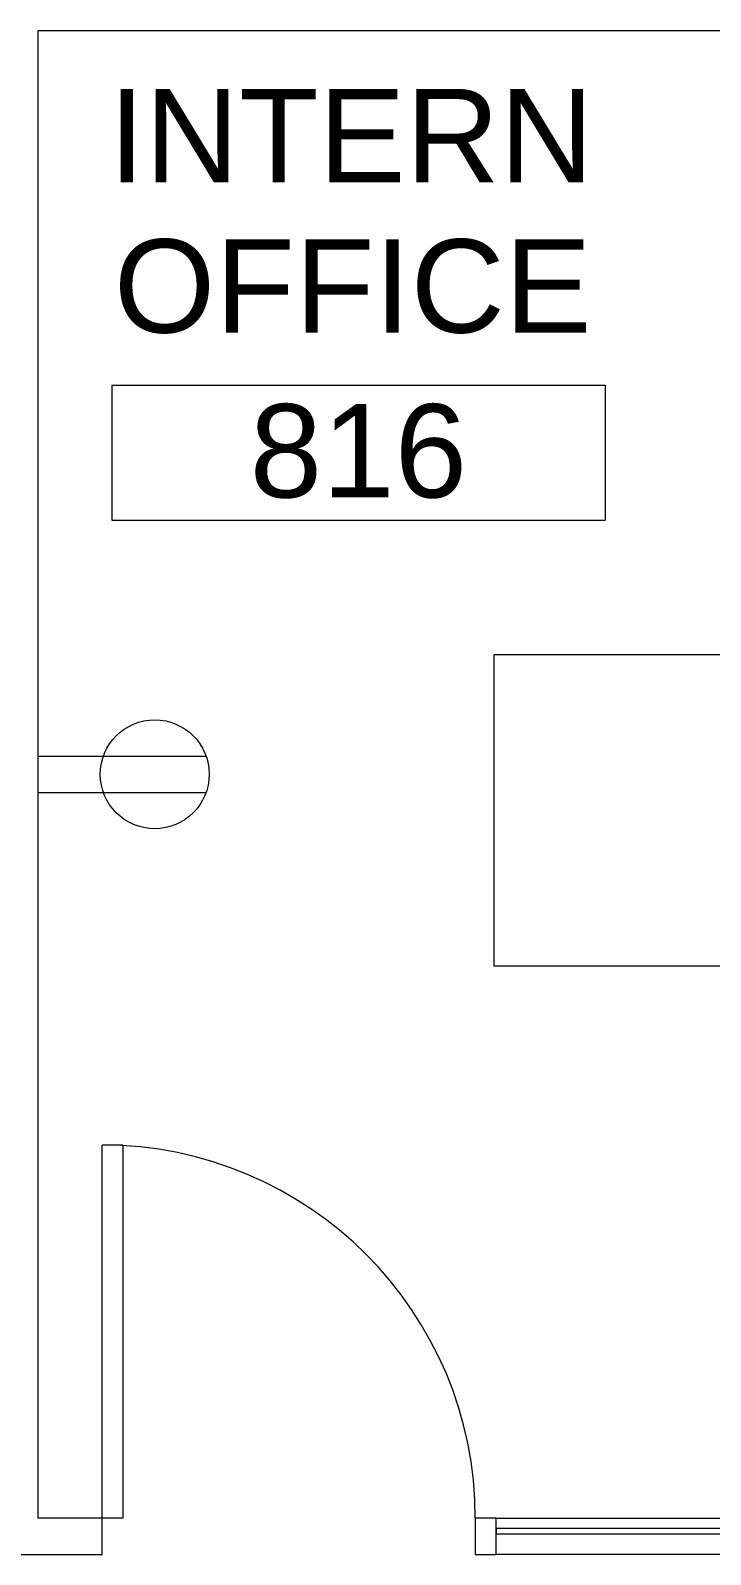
# Model space of a CAD drawing. Header units: inches. Extents: x 1 to 4637, y -664 to 702.
# Drawn here: x 1994 to 2059.7, y -430.7 to -283.7 of the extents above; entities that cross this region are included whole.
import ezdxf

# ---------------------------------------------------------------- set-up
doc = ezdxf.new("R2010")
doc.units = ezdxf.units.IN
doc.header["$MEASUREMENT"] = 0
for name, color, linetype, lineweight in [('A-ANNO-NOTE', 131, 'Continuous', 20), ('A-AREA-IDEN', 2, 'Continuous', 20), ('A-DOOR', 31, 'Continuous', 9), ('A-DOOR-FRAM', 31, 'Continuous', 9), ('A-GLAZ', 151, 'Continuous', 9), ('I-FURN', 30, 'Continuous', 9), ('I-WALL', 2, 'Continuous', 9)]:
    doc.layers.add(name, color=color, linetype=linetype, lineweight=lineweight)
doc.styles.add('Arial', font='arial.ttf', dxfattribs={"height": 9})

# ---------------------------------------------------------------- blocks, each defined once
blk = doc.blocks.new('Single-Flush - With Sidelight - 36_ x 96_-2457194-New Construction - Tel_Data_Elec Plan')
at = {"layer": 'A-DOOR', "color": 250, "lineweight": 20}
for p, q in [((-16, 37.75), (-18, 37.75)), ((-18, 1.75), (-18, 37.75)), ((-16, 37.75), (-16, 1.75)), ((-16, 1.75), (-18, 1.75))]:
    blk.add_line(p, q, dxfattribs=at)
at = {"layer": 'A-DOOR'}
blk.add_arc((-18, 1.75), 36, 360, 90, dxfattribs=at)
at = {"layer": 'A-DOOR-FRAM', "color": 250, "lineweight": 20}
blk.add_line((58, -1.75), (58, 1.75), dxfattribs=at)
at = {"layer": 'A-GLAZ', "color": 250, "lineweight": 20}
for p, q in [((56, 0.75), (20, 0.75)), ((20, 0.75), (20, 0.25)), ((20, 0.25), (56, 0.25)), ((56, 0.25), (56, 0.75))]:
    blk.add_line(p, q, dxfattribs=at)
blk = doc.blocks.new('Desk - Group 1 - No Side Chairs-V26-New Construction - Tel_Data_Elec Plan')
at = {"layer": 'I-FURN'}
for p, q in [((72, 30), (0, 30)), ((72, 0), (72, 30)), ((9.65, 0), (72, 0))]:
    blk.add_line(p, q, dxfattribs=at)
blk = doc.blocks.new('FORM Room Tag - Name _ Number-2260771-New Construction - Tel_Data_Elec Plan')
at = {"layer": 'A-AREA-IDEN'}
for p, q in [((-0.2444, -0.0231), (-0.2444, -0.1589)), ((-0.2444, -0.0231), (0.2515, -0.0231)), ((0.2515, -0.0231), (0.2515, -0.1589)), ((-0.2444, -0.1589), (0.2515, -0.1589))]:
    blk.add_line(p, q, dxfattribs=at)

msp = doc.modelspace()

# ---------------------------------------------------------------- linework, layer by layer
at = {"layer": 'A-ANNO-NOTE'}
for p, q in [((1994.79, -353.73), (2010.98, -353.73)), ((1994.79, -357.22), (2010.98, -357.22))]:
    msp.add_line(p, q, dxfattribs=at)
msp.add_circle((2006.03, -355.47), 5.25, dxfattribs=at)
at = {"layer": 'I-WALL', "color": 250, "lineweight": 20}
for p, q in [((1994.79, -427.23), (1994.79, -283.73)), ((1994.79, -283.73), (2111.29, -283.73)), ((2000.96, -427.23), (1994.79, -427.23)), ((2000.96, -430.73), (2000.96, -427.23)), ((2038.96, -427.23), (2036.96, -427.23)), ((2036.96, -427.23), (2036.96, -430.73)), ((2038.96, -430.73), (2038.96, -427.23)), ((1958.75, -430.73), (2000.96, -430.73)), ((2036.96, -430.73), (2038.96, -430.73))]:
    msp.add_line(p, q, dxfattribs=at)
at = {"layer": 'I-WALL', "lineweight": 13}
for p, q in [((2038.96, -427.23), (2074.96, -427.23)), ((2074.96, -430.73), (2038.96, -430.73))]:
    msp.add_line(p, q, dxfattribs=at)

# ---------------------------------------------------------------- block references
at = {"layer": 'A-AREA-IDEN', "xscale": 95.99999999999994, "yscale": 95.99999999999994, "zscale": 95.99999999999994}
msp.add_blockref('FORM Room Tag - Name _ Number-2260771-New Construction - Tel_Data_Elec Plan', (2025.34, -315.72), dxfattribs=at)
at = {"layer": 'A-DOOR', "lineweight": 13}
msp.add_blockref('Single-Flush - With Sidelight - 36_ x 96_-2457194-New Construction - Tel_Data_Elec Plan', (2018.96, -428.98), dxfattribs=at)
at = {"layer": 'I-FURN', "rotation": 180}
msp.add_blockref('Desk - Group 1 - No Side Chairs-V26-New Construction - Tel_Data_Elec Plan', (2110.75, -343.95), dxfattribs=at)

# ---------------------------------------------------------------- texts
at = {"layer": 'A-AREA-IDEN', "lineweight": 9, "char_height": 9, "attachment_point": 1, "style": 'Arial'}
for s, insert, width in [('INTERN', (2001.59, -289.37), 57.267), ('OFFICE', (2002.09, -303.87), 56.358), ('816', (2015.19, -319.77), 25.452)]:
    msp.add_mtext(s, dxfattribs=dict(at, insert=insert, width=width))

doc.saveas('drawing.dxf')
